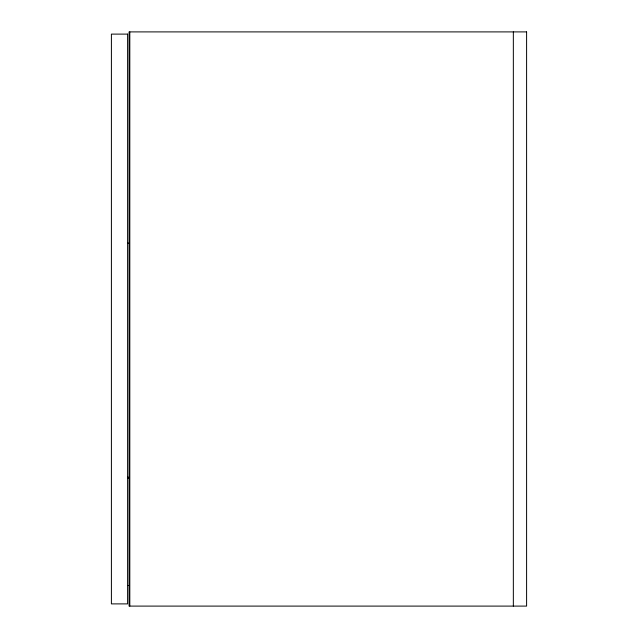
<?xml version="1.0" encoding="UTF-8"?>
<svg xmlns="http://www.w3.org/2000/svg" width="638" height="638" viewBox="0 0 638 638"><rect width="100%" height="100%" fill="white"/><g stroke="black" fill="none" stroke-linecap="round" stroke-linejoin="round"><path stroke-width="0.96" d="M127.6 243.174L129.586 243.174M127.6 477.272L129.586 477.272M127.6 478.006L129.586 478.006M127.6 585.485L129.586 585.485M513.343 31.9L513.343 606.1M129.809 31.9L129.809 606.1M526.597 31.9L129.075 31.9L129.075 606.1L526.597 606.1L526.597 31.9M127.6 34.109L111.403 34.109L111.403 603.891L127.6 603.891L127.6 34.109"/></g></svg>
